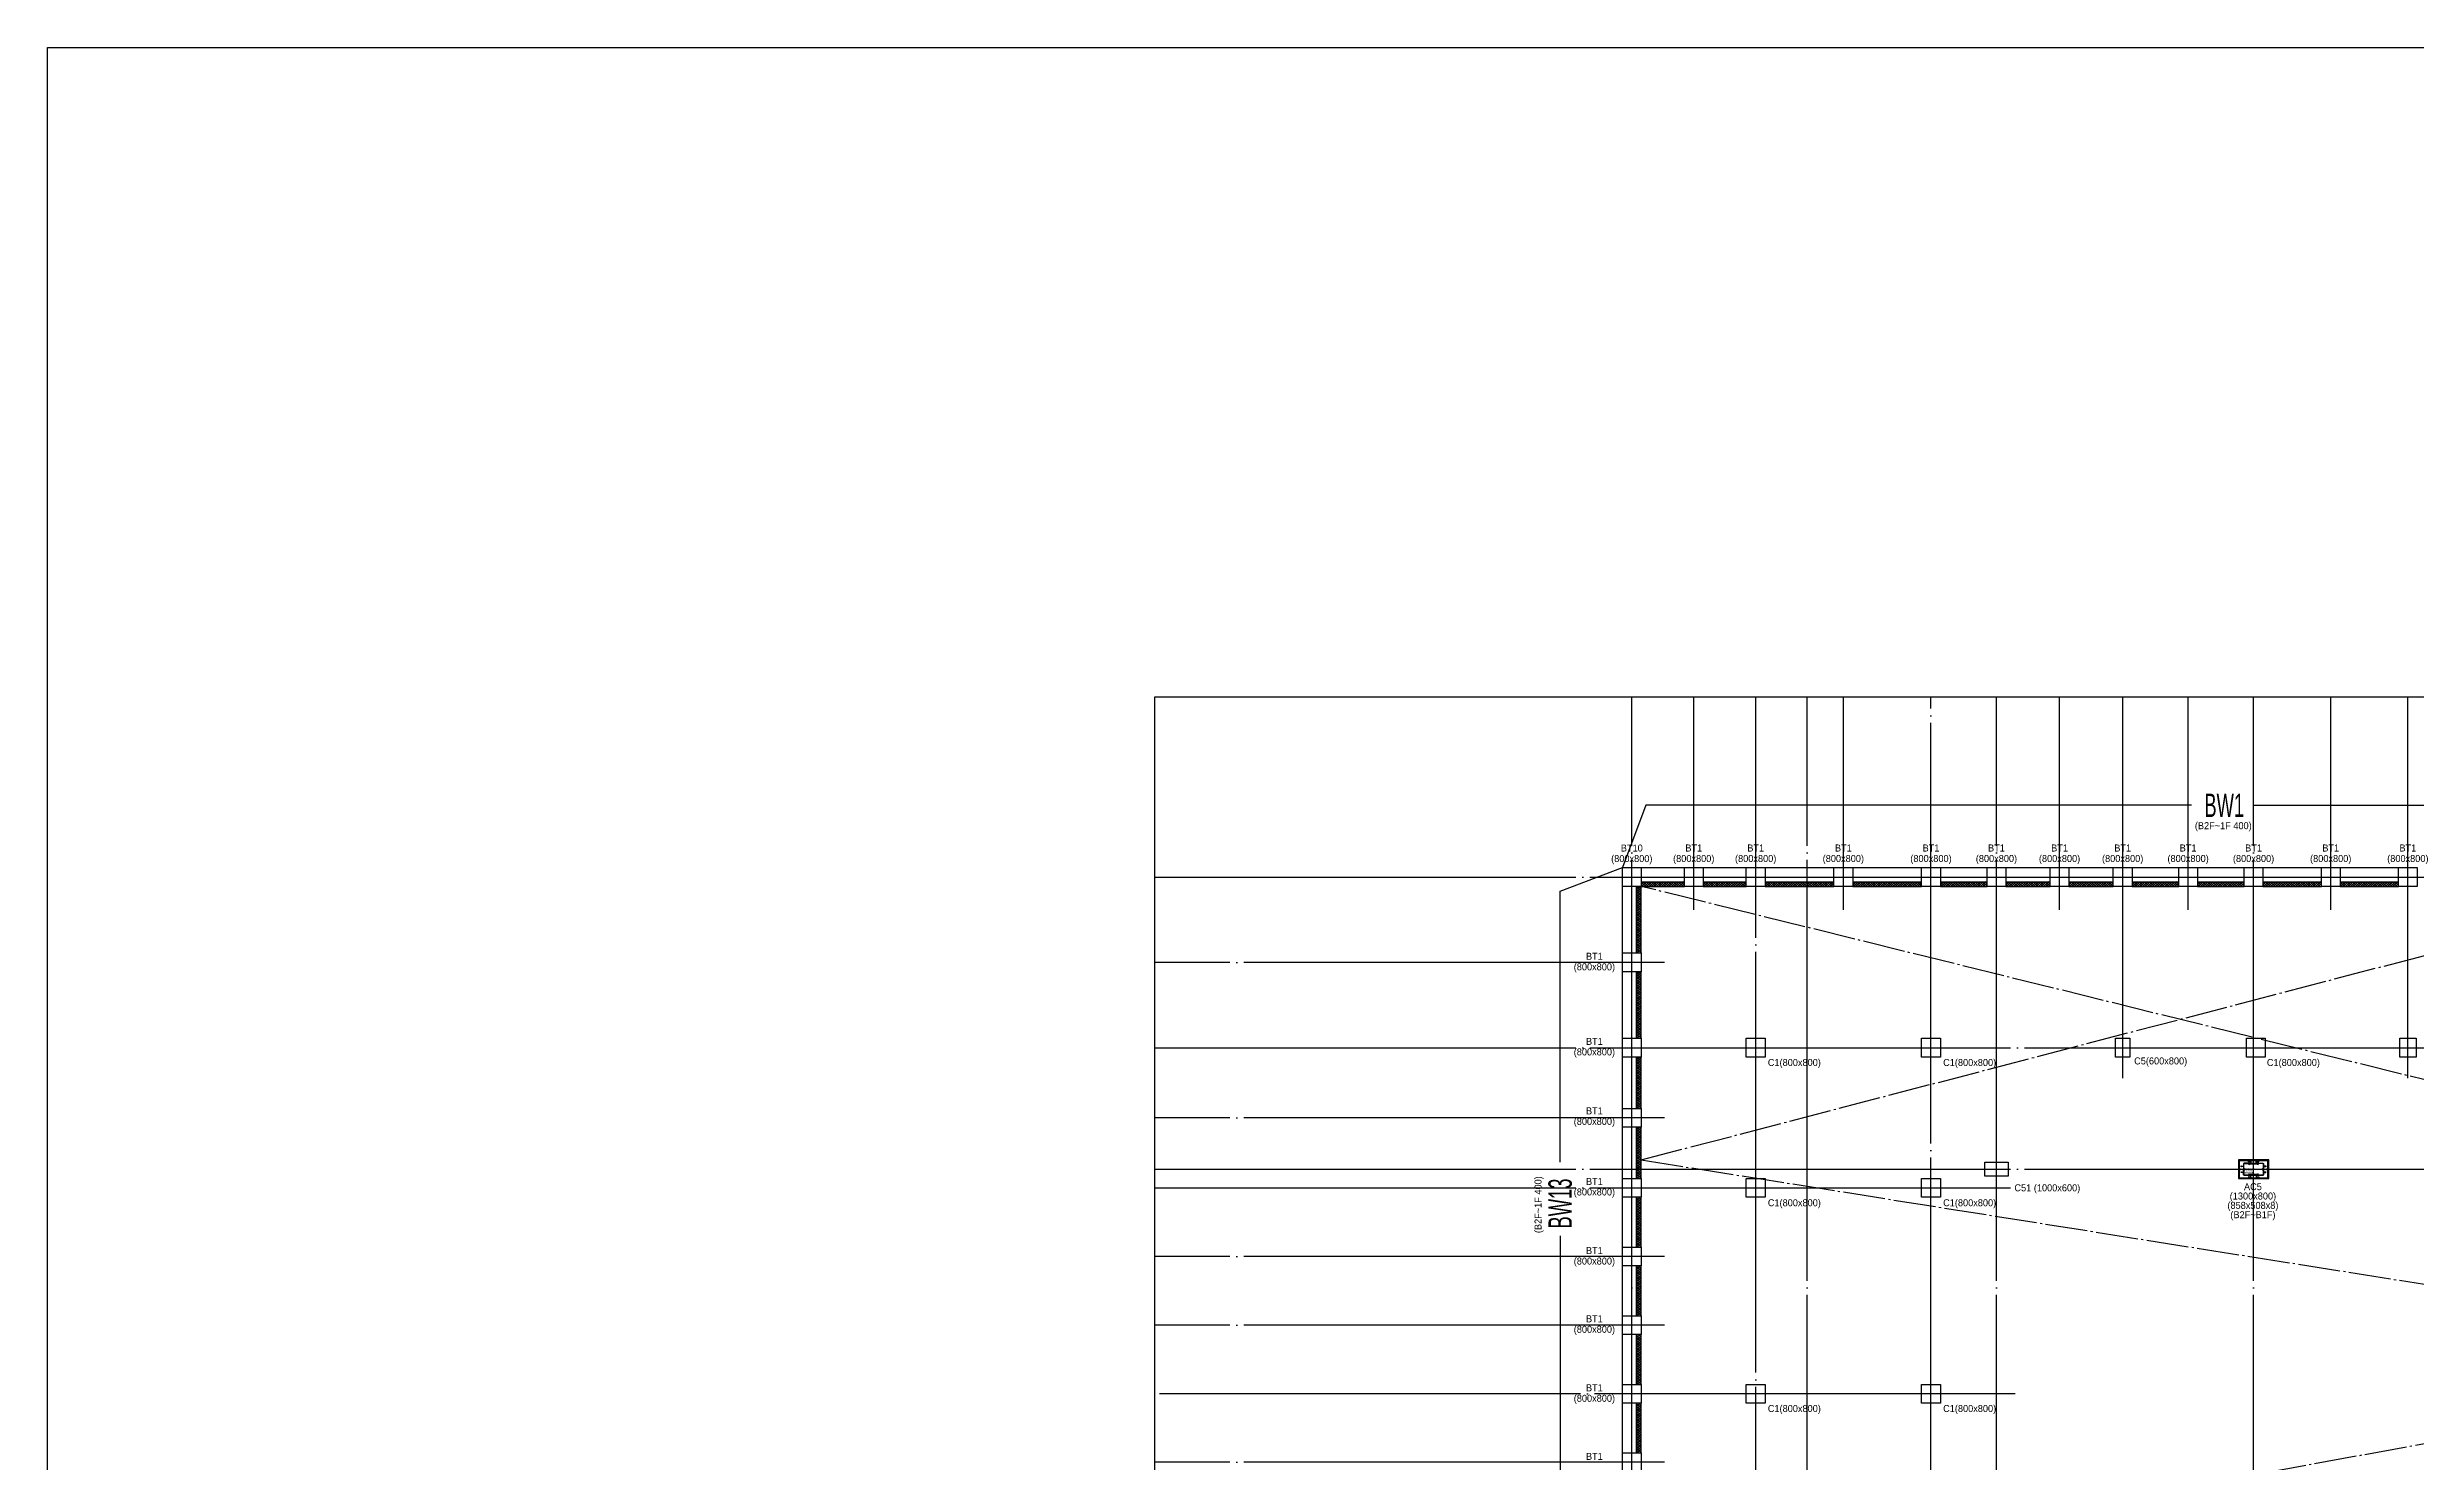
# Model space of a CAD drawing. Header units: millimetres. Extents: x -47382 to 204618, y -51045 to 127155.
# Drawn here: x -47382 to 53975, y 66624 to 127155 of the extents above; entities that cross this region are included whole.
import ezdxf
from ezdxf.enums import TextEntityAlignment as Align

# ---------------------------------------------------------------- set-up
doc = ezdxf.new("R2010")
doc.units = ezdxf.units.MM
doc.header["$LTSCALE"] = 300
doc.header["$MEASUREMENT"] = 0
doc.linetypes.add('CEN', pattern=[62, 60, -1, 0, -1])
doc.linetypes.add('STD_SHAFT', pattern=[7.3, 6, -0.5, 0.3, -0.5])
doc.layers.get('0').update_dxf_attribs({"linetype": 'CONTINUOUS'})
doc.layers.get('Defpoints').update_dxf_attribs({"color": 153, "linetype": 'CONTINUOUS'})
for name, color, linetype in [('A-CEN', 1, 'CEN'), ('A-FLOR-OPEN-BELO', 6, 'STD_SHAFT'), ('A-ST-AXIS-CEN', 252, 'CEN'), ('A-ST-COL', 2, 'CONTINUOUS'), ('A-ST-CONC', 2, 'CONTINUOUS'), ('A-WALL-MASN', 3, 'CONTINUOUS'), ('Bound', 9, 'CONTINUOUS'), ('블럭', 5, 'CONTINUOUS')]:
    doc.layers.add(name, color=color, linetype=linetype)
doc.layers.add('Defpoint', color=161, linetype='CONTINUOUS', plot=False)
doc.layers.add('보조근', color=7, linetype='CONTINUOUS', lineweight=0)
doc.styles.add('ksm', font='')
doc.styles.add('SH_대대리576', font='NanumGothicBold.ttf')
doc.styles.add('돋움', font='')
doc.styles.get('ksm').set_extended_font_data('Dotum')
doc.styles.get('돋움').set_extended_font_data('Dotum')

# ---------------------------------------------------------------- blocks, each defined once
blk = doc.blocks.new('xbar')
at = {"layer": 'Defpoints'}
blk.add_lwpolyline([(-21, 21), (21, 21), (21, -21), (-21, -21)], close=True, dxfattribs=at)
at = {"layer": '보조근'}
for p, q in [((-21, -21), (21, 21)), ((-21, 21), (21, -21))]:
    blk.add_line(p, q, dxfattribs=at)
blk = doc.blocks.new('AC5(b2~b1f)')
for points in [[(495, 674), (845, 674), (845, 644), (495, 644)], [(495, 166), (845, 166), (845, 196), (495, 196)]]:
    blk.add_hatch(color=9).paths.add_polyline_path(points)
for points in [[(151, 538), (151, 530), (141, 530), (141, 564), (151, 564), (151, 556), (241, 556), (241, 538)], [(151, 284), (151, 276), (141, 276), (141, 310), (151, 310), (151, 302), (241, 302), (241, 284)], [(536, 764), (528, 764), (528, 774), (562, 774), (562, 764), (554, 764), (554, 674), (536, 674)], [(536, 76), (528, 76), (528, 66), (562, 66), (562, 76), (554, 76), (554, 166), (536, 166)], [(786, 764), (778, 764), (778, 774), (812, 774), (812, 764), (804, 764), (804, 674), (786, 674)], [(786, 76), (778, 76), (778, 66), (812, 66), (812, 76), (804, 76), (804, 166), (786, 166)], [(1189, 538), (1189, 530), (1199, 530), (1199, 564), (1189, 564), (1189, 556), (1099, 556), (1099, 538)], [(1189, 284), (1189, 276), (1199, 276), (1199, 310), (1189, 310), (1189, 302), (1099, 302), (1099, 284)]]:
    blk.add_lwpolyline(points, close=True)
at = {"color": 8, "linetype": 'Continuous'}
for points in [[(495, 674), (845, 674), (845, 644), (495, 644)], [(495, 166), (845, 166), (845, 196), (495, 196)]]:
    blk.add_lwpolyline(points, close=True, dxfattribs=at)
at = {"layer": 'A-ST-COL', "color": 2, "linetype": 'Continuous'}
for p, q in [((1280, 780), (60, 780)), ((60, 780), (60, 60)), ((60, 60), (1280, 60)), ((1280, 60), (1280, 780))]:
    blk.add_line(p, q, dxfattribs=at)
for points in [[(486, 650), (475, 619), (482, 616), (494, 647, 0.5205671), (475, 674), (261, 674, 0.4142136), (241, 654), (241, 440, 0.5205671), (268, 421), (299, 433), (296, 440), (265, 429, -0.5205671), (249, 440), (249, 654, -0.4142136), (261, 666), (475, 666, -0.5205671)], [(486, 190), (475, 221), (482, 224), (494, 193, -0.5205671), (475, 166), (261, 166, -0.4142136), (241, 186), (241, 400, -0.5205671), (268, 419), (299, 407), (296, 400), (265, 411, 0.5205671), (249, 400), (249, 186, 0.4142136), (261, 174), (475, 174, 0.5205671)], [(854, 650), (865, 619), (858, 616), (846, 647, -0.5205671), (865, 674), (1079, 674, -0.4142136), (1099, 654), (1099, 440, -0.5205671), (1072, 421), (1041, 433), (1044, 440), (1075, 429, 0.5205671), (1091, 440), (1091, 654, 0.4142136), (1079, 666), (865, 666, 0.5205671)], [(854, 190), (865, 221), (858, 224), (846, 193, 0.5205671), (865, 166), (1079, 166, 0.4142136), (1099, 186), (1099, 400, 0.5205671), (1072, 419), (1041, 407), (1044, 400), (1075, 411, -0.5205671), (1091, 400), (1091, 186, -0.4142136), (1079, 174), (865, 174, -0.5205671)]]:
    blk.add_lwpolyline(points, format="xyb", close=True, dxfattribs=at)
at = {"layer": 'Bound', "color": 9, "linetype": 'Continuous'}
for p, q in [((1320, 820), (20, 820)), ((20, 820), (20, 20)), ((20, 20), (1320, 20)), ((1320, 20), (1320, 820))]:
    blk.add_line(p, q, dxfattribs=at)
at = {"layer": 'Defpoint'}
for p, q in [((0, 420), (1340, 420)), ((670, 0), (670, 840))]:
    blk.add_line(p, q, dxfattribs=at)
at = {"layer": '보조근', "xscale": -1}
for p, rotation in [((81, 420), 270.0000000000006), ((470, 81), 90.0000000000005), ((870, 759), 270.0000000000006), ((1259, 420), 270.0000000000006)]:
    blk.add_blockref('xbar', p, dxfattribs=dict(at, rotation=rotation))
at = {"layer": '보조근'}
for p, rotation in [((470, 759), 89.99999999999937), ((870, 81), 269.9999999999994)]:
    blk.add_blockref('xbar', p, dxfattribs=dict(at, rotation=rotation))
at = {"layer": 'Defpoint', "linetype": 'Continuous', "style": 'SH_대대리576'}
for s, p in [('AC5 (B2~B1F)', (295, 437)), ('858x508x8', (295, 271)), ('1300x800', (295, 352))]:
    blk.add_text(s, height=50, dxfattribs=at).set_placement(p, align=Align.MIDDLE_LEFT)
blk = doc.blocks.new('ACT 지하2층구조평면도')
at = {"layer": 'A-ST-COL'}
for points in [[(67382, 143116), (68182, 143116), (68182, 142316), (67382, 142316), (67382, 143116)], [(70032, 143116), (70832, 143116), (70832, 142316), (70032, 142316), (70032, 143116)], [(72682, 143116), (73482, 143116), (73482, 142316), (72682, 142316), (72682, 143116)], [(76432, 143116), (77232, 143116), (77232, 142316), (76432, 142316), (76432, 143116)], [(80182, 143116), (80982, 143116), (80982, 142316), (80182, 142316), (80182, 143116)], [(82982, 143116), (83782, 143116), (83782, 142316), (82982, 142316), (82982, 143116)], [(85682, 143116), (86482, 143116), (86482, 142316), (85682, 142316), (85682, 143116)], [(88382, 143116), (89182, 143116), (89182, 142316), (88382, 142316), (88382, 143116)], [(91182, 143116), (91982, 143116), (91982, 142316), (91182, 142316), (91182, 143116)], [(93982, 143116), (94782, 143116), (94782, 142316), (93982, 142316), (93982, 143116)], [(97282, 143116), (98082, 143116), (98082, 142316), (97282, 142316), (97282, 143116)], [(100582, 143116), (101382, 143116), (101382, 142316), (100582, 142316), (100582, 143116)], [(67382, 138666), (67382, 139466), (68182, 139466), (68182, 138666), (67382, 138666)], [(67382, 135016), (67382, 135816), (68182, 135816), (68182, 135016), (67382, 135016)], [(88482, 135816), (89082, 135816), (89082, 135016), (88482, 135016), (88482, 135816)], [(100632, 135816), (101332, 135816), (101332, 135016), (100632, 135016), (100632, 135816)], [(67382, 132016), (67382, 132816), (68182, 132816), (68182, 132016), (67382, 132016)], [(67382, 129016), (67382, 129816), (68182, 129816), (68182, 129016), (67382, 129016)], [(67382, 126086), (67382, 126886), (68182, 126886), (68182, 126086), (67382, 126086)], [(67382, 123146), (67382, 123946), (68182, 123946), (68182, 123146), (67382, 123146)], [(67382, 120216), (67382, 121016), (68182, 121016), (68182, 120216), (67382, 120216)], [(67382, 117286), (67382, 118086), (68182, 118086), (68182, 117286), (67382, 117286)]]:
    blk.add_lwpolyline(points, dxfattribs=at)
for points in [[(72682, 135816), (73482, 135816), (73482, 135016), (72682, 135016)], [(80182, 135816), (80982, 135816), (80982, 135016), (80182, 135016)], [(94082, 135816), (94882, 135816), (94882, 135016), (94082, 135016)], [(72682, 129816), (73482, 129816), (73482, 129016), (72682, 129016)], [(80182, 129816), (80982, 129816), (80982, 129016), (80182, 129016)], [(82882, 130516), (83882, 130516), (83882, 129916), (82882, 129916)], [(72682, 121016), (73482, 121016), (73482, 120216), (72682, 120216)], [(80182, 121016), (80982, 121016), (80982, 120216), (80182, 120216)]]:
    blk.add_lwpolyline(points, close=True, dxfattribs=at)
at = {"layer": 'Defpoint'}
for points in [[(0, 178200), (252000, 178200), (252000, 0), (0, 0)], [(189382, 51045), (47382, 51045), (47382, 150416), (189382, 150416)]]:
    blk.add_lwpolyline(points, close=True, dxfattribs=at)
blk.add_blockref('AC5(b2~b1f)', (93712, 129796))

msp = doc.modelspace()

# ---------------------------------------------------------------- hatches: boundary and pattern name
at = {"layer": '블럭', "transparency": 33554687}
h = msp.add_hatch(dxfattribs=at)
h.set_pattern_fill('ANSI37', color=256, scale=600)
h.set_pattern_definition([(45, (-11050, 70100.484), (-53.03301, 53.03301), []), (135, (-11050, 70100.484), (-53.03301, -53.03301), [])])
h.paths.add_polyline_path([(20600, 91271), (20800, 91271), (20800, 88421), (20600, 88421)])
h = msp.add_hatch(dxfattribs=at)
h.set_pattern_fill('ANSI37', color=256, scale=600)
h.set_pattern_definition([(45, (-10850, 70300.484), (-53.03301, 53.03301), []), (135, (-10850, 70300.484), (-53.03301, -53.03301), [])])
h.paths.add_polyline_path([(20800, 91471), (22650, 91471), (22650, 91271), (20800, 91271)])
h = msp.add_hatch(dxfattribs=at)
h.set_pattern_fill('ANSI37', color=256, scale=600)
h.set_pattern_definition([(45, (-8200, 70300.484), (-53.03301, 53.03301), []), (135, (-8200, 70300.484), (-53.03301, -53.03301), [])])
h.paths.add_polyline_path([(23450, 91471), (25300, 91471), (25300, 91271), (23450, 91271)])
h = msp.add_hatch(dxfattribs=at)
h.set_pattern_fill('ANSI37', color=256, scale=600)
h.set_pattern_definition([(45, (-5550, 70300.484), (-53.03301, 53.03301), []), (135, (-5550, 70300.484), (-53.03301, -53.03301), [])])
h.paths.add_polyline_path([(26100, 91471), (29050, 91471), (29050, 91271), (26100, 91271)])
h = msp.add_hatch(dxfattribs=at)
h.set_pattern_fill('ANSI37', color=256, scale=600)
h.set_pattern_definition([(45, (-1800, 70300.484), (-53.03301, 53.03301), []), (135, (-1800, 70300.484), (-53.03301, -53.03301), [])])
h.paths.add_polyline_path([(29850, 91471), (32800, 91471), (32800, 91271), (29850, 91271)])
h = msp.add_hatch(dxfattribs=at)
h.set_pattern_fill('ANSI37', color=256, scale=600)
h.set_pattern_definition([(45, (1950, 70300.484), (-53.03301, 53.03301), []), (135, (1950, 70300.484), (-53.03301, -53.03301), [])])
h.paths.add_polyline_path([(33600, 91471), (35600, 91471), (35600, 91271), (33600, 91271)])
h = msp.add_hatch(dxfattribs=at)
h.set_pattern_fill('ANSI37', color=256, scale=600)
h.set_pattern_definition([(45, (4750, 70300.484), (-53.03301, 53.03301), []), (135, (4750, 70300.484), (-53.03301, -53.03301), [])])
h.paths.add_polyline_path([(36400, 91471), (38300, 91471), (38300, 91271), (36400, 91271)])
h = msp.add_hatch(dxfattribs=at)
h.set_pattern_fill('ANSI37', color=256, scale=600)
h.set_pattern_definition([(45, (7450, 70300.484), (-53.03301, 53.03301), []), (135, (7450, 70300.484), (-53.03301, -53.03301), [])])
h.paths.add_polyline_path([(39100, 91471), (41000, 91471), (41000, 91271), (39100, 91271)])
h = msp.add_hatch(dxfattribs=at)
h.set_pattern_fill('ANSI37', color=256, scale=600)
h.set_pattern_definition([(45, (10150, 70300.484), (-53.03301, 53.03301), []), (135, (10150, 70300.484), (-53.03301, -53.03301), [])])
h.paths.add_polyline_path([(41800, 91471), (43800, 91471), (43800, 91271), (41800, 91271)])
h = msp.add_hatch(dxfattribs=at)
h.set_pattern_fill('ANSI37', color=256, scale=600)
h.set_pattern_definition([(45, (12950, 70300.484), (-53.03301, 53.03301), []), (135, (12950, 70300.484), (-53.03301, -53.03301), [])])
h.paths.add_polyline_path([(44600, 91471), (46600, 91471), (46600, 91271), (44600, 91271)])
h = msp.add_hatch(dxfattribs=at)
h.set_pattern_fill('ANSI37', color=256, scale=600)
h.set_pattern_definition([(45, (15750, 70300.484), (-53.03301, 53.03301), []), (135, (15750, 70300.484), (-53.03301, -53.03301), [])])
h.paths.add_polyline_path([(47400, 91471), (49900, 91471), (49900, 91271), (47400, 91271)])
h = msp.add_hatch(dxfattribs=at)
h.set_pattern_fill('ANSI37', color=256, scale=600)
h.set_pattern_definition([(45, (19050, 70300.484), (-53.03301, 53.03301), []), (135, (19050, 70300.484), (-53.03301, -53.03301), [])])
h.paths.add_polyline_path([(50700, 91471), (53200, 91471), (53200, 91271), (50700, 91271)])
h = msp.add_hatch(dxfattribs=at)
h.set_pattern_fill('ANSI37', color=256, scale=600)
h.set_pattern_definition([(45, (-11050, 66450.484), (-53.03301, 53.03301), []), (135, (-11050, 66450.484), (-53.03301, -53.03301), [])])
h.paths.add_polyline_path([(20600, 87621), (20800, 87621), (20800, 84771), (20600, 84771)])
h = msp.add_hatch(dxfattribs=at)
h.set_pattern_fill('ANSI37', color=256, scale=600)
h.set_pattern_definition([(45, (-11050, 63450.484), (-53.03301, 53.03301), []), (135, (-11050, 63450.484), (-53.03301, -53.03301), [])])
h.paths.add_polyline_path([(20600, 83971), (20800, 83971), (20800, 81771), (20600, 81771)])
h = msp.add_hatch(dxfattribs=at)
h.set_pattern_fill('ANSI37', color=256, scale=600)
h.set_pattern_definition([(45, (-11050, 60450.484), (-53.03301, 53.03301), []), (135, (-11050, 60450.484), (-53.03301, -53.03301), [])])
h.paths.add_polyline_path([(20600, 80971), (20800, 80971), (20800, 78771), (20600, 78771)])
h = msp.add_hatch(dxfattribs=at)
h.set_pattern_fill('ANSI37', color=256, scale=600)
h.set_pattern_definition([(45, (-11050, 57520.484), (-53.03301, 53.03301), []), (135, (-11050, 57520.484), (-53.03301, -53.03301), [])])
h.paths.add_polyline_path([(20600, 77971), (20800, 77971), (20800, 75841), (20600, 75841)])
h = msp.add_hatch(dxfattribs=at)
h.set_pattern_fill('ANSI37', color=256, scale=600)
h.set_pattern_definition([(45, (-11050, 54580.484), (-53.03301, 53.03301), []), (135, (-11050, 54580.484), (-53.03301, -53.03301), [])])
h.paths.add_polyline_path([(20600, 75031), (20800, 75031), (20800, 72901), (20600, 72901)])
h = msp.add_hatch(dxfattribs=at)
h.set_pattern_fill('ANSI37', color=256, scale=600)
h.set_pattern_definition([(45, (-11050, 51650.484), (-53.03301, 53.03301), []), (135, (-11050, 51650.484), (-53.03301, -53.03301), [])])
h.paths.add_polyline_path([(20600, 72101), (20800, 72101), (20800, 69971), (20600, 69971)])
h = msp.add_hatch(dxfattribs=at)
h.set_pattern_fill('ANSI37', color=256, scale=600)
h.set_pattern_definition([(45, (-11050, 48720.484), (-53.03301, 53.03301), []), (135, (-11050, 48720.484), (-53.03301, -53.03301), [])])
h.paths.add_polyline_path([(20600, 69171), (20800, 69171), (20800, 67041), (20600, 67041)])

# ---------------------------------------------------------------- linework, layer by layer
at = {"layer": 'A-CEN'}
for p, q in [((23050, 90271), (23050, 99371)), ((29450, 90271), (29450, 99371)), ((38700, 90271), (38700, 99371)), ((44200, 90271), (44200, 99371)), ((50300, 90271), (50300, 99371)), ((21800, 88021), (0, 88021)), ((21800, 81371), (0, 81371)), ((21800, 75441), (0, 75441)), ((21800, 72501), (0, 72501)), ((21800, 66641), (0, 66641))]:
    msp.add_line(p, q, dxfattribs=at)
at = {"layer": 'A-FLOR-OPEN-BELO'}
for p, q in [((20800, 79571), (65644, 91271)), ((68207, 79571), (20800, 91271)), ((20800, 79571), (116000, 64471)), ((116000, 78771), (20800, 61271))]:
    msp.add_line(p, q, dxfattribs=at)
at = {"layer": 'A-ST-AXIS-CEN'}
for p, q in [((20400, 0), (20400, 99371)), ((25700, 51871), (25700, 99371)), ((27900, 0), (27900, 99371)), ((33200, 43071), (33200, 99371)), ((36000, 0), (36000, 99371)), ((41400, 83071), (41400, 99371)), ((47000, 0), (47000, 99371)), ((53600, 83071), (53600, 99371)), ((0, 91671), (142000, 91671)), ((0, 84371), (142000, 84371)), ((0, 79171), (142000, 79171)), ((0, 78371), (36800, 78371)), ((36800, 69571), (0, 69571))]:
    msp.add_line(p, q, dxfattribs=at)
at = {"layer": 'A-ST-CONC'}
for points in [[(20000, 88421), (20000, 91271)], [(20400, 88421), (20400, 91271)], [(20800, 92071), (22650, 92071)], [(20800, 91671), (22650, 91671)], [(23450, 92071), (25300, 92071)], [(23450, 91671), (25300, 91671)], [(26100, 92071), (29050, 92071)], [(26100, 91671), (29050, 91671)], [(29850, 92071), (32800, 92071)], [(29850, 91671), (32800, 91671)], [(33600, 92071), (35600, 92071)], [(33600, 91671), (35600, 91671)], [(36400, 92071), (38300, 92071)], [(36400, 91671), (38300, 91671)], [(39100, 92071), (41000, 92071)], [(39100, 91671), (41000, 91671)], [(41800, 92071), (43800, 92071)], [(41800, 91671), (43800, 91671)], [(44600, 92071), (46600, 92071)], [(44600, 91671), (46600, 91671)], [(47400, 92071), (49900, 92071)], [(47400, 91671), (49900, 91671)], [(50700, 92071), (53200, 92071)], [(50700, 91671), (53200, 91671)], [(20000, 84771), (20000, 87621)], [(20400, 84771), (20400, 87621)], [(20000, 81771), (20000, 83971)], [(20400, 81771), (20400, 83971)], [(20000, 78771), (20000, 80971)], [(20400, 78771), (20400, 80971)], [(20000, 75841), (20000, 77971)], [(20400, 75841), (20400, 77971)], [(20000, 72901), (20000, 75041)], [(20400, 72901), (20400, 75041)], [(20000, 69971), (20000, 72101)], [(20400, 69971), (20400, 72101)], [(20000, 67041), (20000, 69171)], [(20400, 67041), (20400, 69171)]]:
    msp.add_lwpolyline(points, dxfattribs=at)
at = {"layer": 'A-WALL-MASN'}
for points in [[(20600, 88421), (20600, 91271)], [(20800, 91471), (22650, 91471)], [(20800, 91271), (22650, 91271)], [(20800, 88421), (20800, 91271)], [(23450, 91471), (25300, 91471)], [(23450, 91271), (25300, 91271)], [(26100, 91471), (29050, 91471)], [(26100, 91271), (29050, 91271)], [(29850, 91471), (32800, 91471)], [(29850, 91271), (32800, 91271)], [(33600, 91471), (35600, 91471)], [(33600, 91271), (35600, 91271)], [(36400, 91471), (38300, 91471)], [(36400, 91271), (38300, 91271)], [(39100, 91471), (41000, 91471)], [(39100, 91271), (41000, 91271)], [(41800, 91471), (43800, 91471)], [(41800, 91271), (43800, 91271)], [(44600, 91471), (46600, 91471)], [(44600, 91271), (46600, 91271)], [(47400, 91471), (49900, 91471)], [(47400, 91271), (49900, 91271)], [(50700, 91471), (53200, 91471)], [(50700, 91271), (53200, 91271)], [(20600, 84771), (20600, 87621)], [(20800, 84771), (20800, 87621)], [(20600, 81771), (20600, 83971)], [(20800, 81771), (20800, 83971)], [(20600, 78771), (20600, 80971)], [(20800, 78771), (20800, 80971)], [(20600, 75841), (20600, 77971)], [(20800, 75841), (20800, 77971)], [(20600, 72901), (20600, 75041)], [(20800, 72901), (20800, 75041)], [(20600, 69971), (20600, 72101)], [(20800, 69971), (20800, 72101)], [(20600, 67041), (20600, 69171)], [(20800, 67041), (20800, 69171)]]:
    msp.add_lwpolyline(points, dxfattribs=at)
at = {"layer": 'Defpoint'}
for points in [[(-47382, 127155), (204618, 127155), (204618, -51045), (-47382, -51045)], [(142000, 0), (0, 0), (0, 99371), (142000, 99371)]]:
    msp.add_lwpolyline(points, close=True, dxfattribs=at)
at = {"layer": 'Defpoints'}
for points in [[(44342, 94739), (21000, 94739), (20000, 92072)], [(47000, 94739), (74200, 94739), (75200, 92072)], [(17333, 79472), (17333, 91071), (20000, 92071)], [(17333, 76322), (17333, 64871), (20000, 63871)]]:
    msp.add_lwpolyline(points, dxfattribs=at)

# ---------------------------------------------------------------- block references
msp.add_blockref('ACT 지하2층구조평면도', (-47382, -51045))

# ---------------------------------------------------------------- texts
at = {"layer": 'Defpoints', "style": 'ksm', "width": 0.6}
msp.add_text('BW1', height=1000, dxfattribs=at).set_placement((45745, 94739), align=Align.MIDDLE_CENTER)
at = {"layer": 'Defpoints', "linetype": 'Continuous', "style": '돋움'}
msp.add_text('(B2F~1F 400)', height=300, dxfattribs=at).set_placement((45704, 93866), align=Align.MIDDLE_CENTER)
for s, p in [('(800x800)', (20400, 92220)), ('BT10', (20400, 92670)), ('(800x800)', (23050, 92222)), ('BT1', (23050, 92672)), ('(800x800)', (25700, 92222)), ('BT1', (25700, 92672)), ('(800x800)', (29450, 92222)), ('BT1', (29450, 92672)), ('(800x800)', (33200, 92222)), ('BT1', (33200, 92672)), ('(800x800)', (36000, 92222)), ('BT1', (36000, 92672)), ('(800x800)', (38700, 92222)), ('BT1', (38700, 92672)), ('(800x800)', (41400, 92222)), ('BT1', (41400, 92672)), ('(800x800)', (44200, 92222)), ('BT1', (44200, 92672)), ('(800x800)', (47000, 92222)), ('BT1', (47000, 92672)), ('(800x800)', (50300, 92222)), ('BT1', (50300, 92672)), ('(800x800)', (53600, 92222)), ('BT1', (53600, 92672)), ('BT1', (18800, 88040)), ('(800x800)', (18800, 87590)), ('(800x800)', (18800, 83950)), ('BT1', (18800, 84400)), ('C1(800x800)', (27354, 83498)), ('C1(800x800)', (34854, 83498)), ('C5(600x800)', (43025, 83564)), ('C1(800x800)', (48704, 83498)), ('(800x800)', (18800, 80978)), ('BT1', (18800, 81428)), ('(800x800)', (18800, 77960)), ('BT1', (18800, 78410)), ('C51 (1000x600)', (38177, 78137)), ('(1300x800)', (46972, 77786)), ('AC5', (46972, 78186)), ('C1(800x800)', (27354, 77498)), ('C1(800x800)', (34854, 77498)), ('(858x508x8)', (46972, 77386)), ('(B2F~B1F)', (46972, 76986)), ('(800x800)', (18800, 75005)), ('BT1', (18800, 75455)), ('(800x800)', (18800, 72085)), ('BT1', (18800, 72535)), ('BT1', (18800, 69584)), ('(800x800)', (18800, 69134)), ('C1(800x800)', (27354, 68698)), ('C1(800x800)', (34854, 68698)), ('BT1', (18800, 66650))]:
    msp.add_text(s, height=300, dxfattribs=at).set_placement(p, align=Align.BOTTOM_CENTER)
msp.add_text('(B2F~1F 400)', height=300, rotation=90, dxfattribs=at).set_placement((16389, 77655), align=Align.MIDDLE_CENTER)
at = {"layer": 'Defpoints', "style": 'ksm', "width": 0.6}
msp.add_text('BW13', height=1000, rotation=90, dxfattribs=at).set_placement((17333, 77704), align=Align.MIDDLE_CENTER)

doc.saveas('drawing.dxf')
